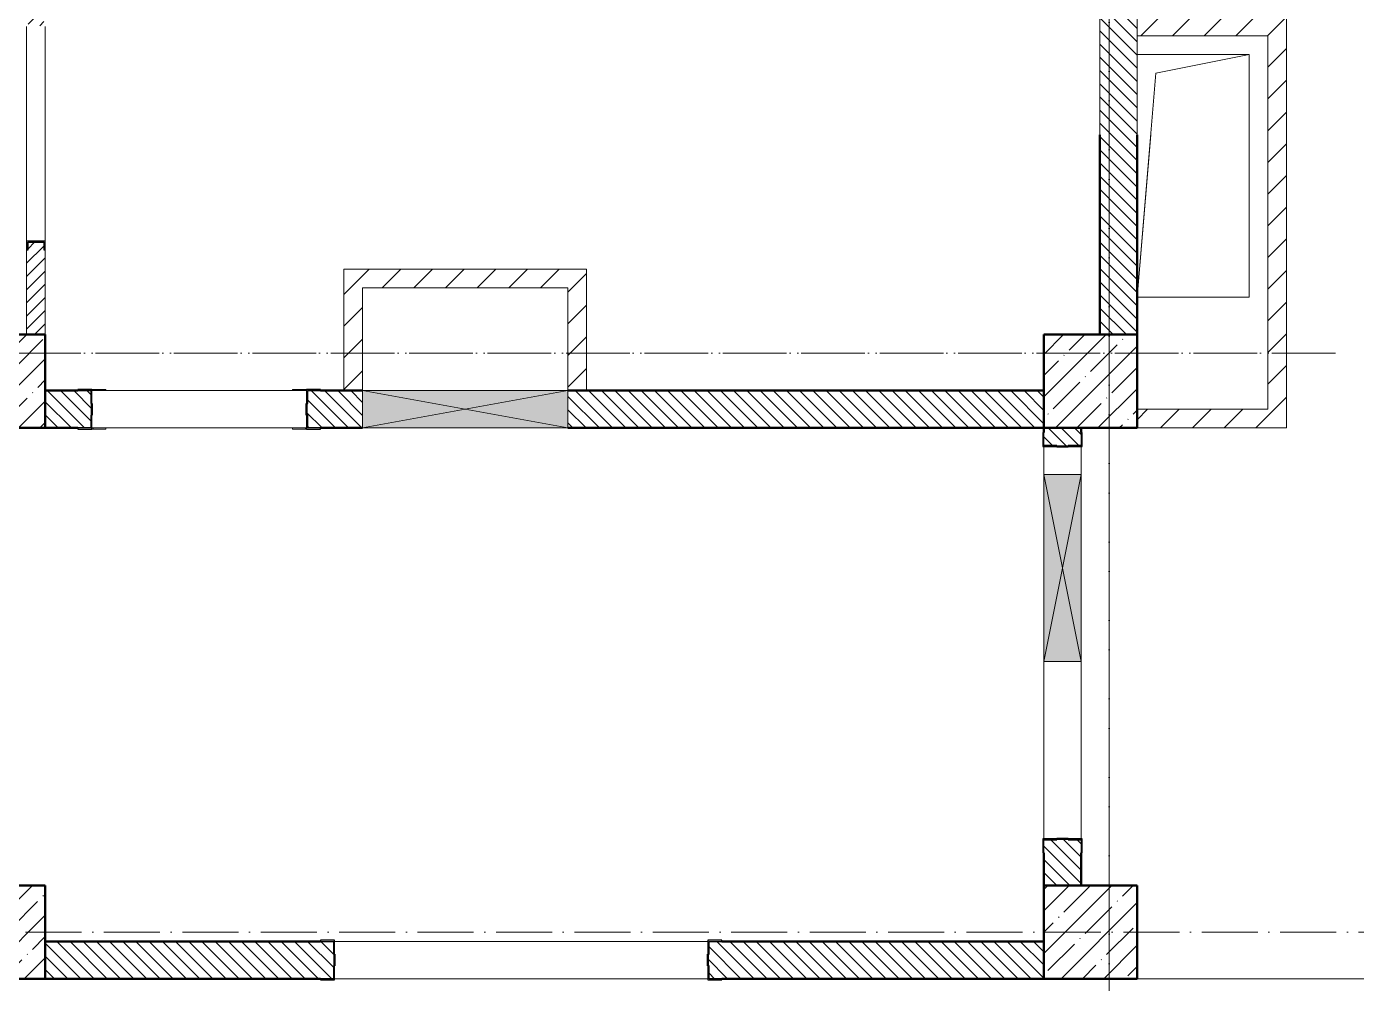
# Model space of a CAD drawing. Header units: millimetres. Extents: x -213536 to 1564669, y -45299 to 942238.
# Drawn here: x 67708 to 74833, y 501972 to 507097 of the extents above; entities that cross this region are included whole.
import ezdxf

# ---------------------------------------------------------------- set-up
doc = ezdxf.new("R2010")
doc.units = ezdxf.units.MM
doc.linetypes.add('50_200_ШТРИХ_1Т_ш5_п1_п1_', pattern=[700, 500, -100, 0, -100])
for name, color, linetype, lineweight in [('3.1) ЖБ окна 1.2 м', 102, 'Continuous', 30), ('A-DETL-GENF-OTLN', 7, 'Continuous', 9), ('A-FLOR-____-OTLN', 7, 'Continuous', 9), ('A-GENM-____-MCUT', 7, 'Continuous', 25), ('A-GENM-____-OTLN', 7, 'Continuous', 9), ('A-GENM-____-OTLN-1', 7, 'Continuous', 25), ('A-GLAZ-____-OTLN', 7, 'Continuous', 9), ('A-WALL-____-MCUT', 7, 'Continuous', 13), ('A-WALL-____-MCUT-2', 7, 'Continuous', 50), ('A-WALL-____-PATT-1', 7, 'Continuous', 9), ('A-WALL-FNSH-MCUT-1', 7, 'Continuous', 9), ('I-WALL-____-OTLN', 7, 'Continuous', 9), ('S-COLS-____-MCUT', 7, 'Continuous', 50), ('S-COLS-____-OTLN', 7, 'Continuous', 9), ('S-GRID-____-OTLN-1', 7, '50_200_ШТРИХ_1Т_ш5_п1_п1_', 9)]:
    doc.layers.add(name, color=color, linetype=linetype, lineweight=lineweight)
pattern_1 = [(45, (-89000, -46181.04), (-114.04925, 114.04925), []), (45, (-88885.95, -46181.04), (-114.04925, 114.04925), [201.613, -40.323, 3.353, -36.97])]
pattern_2 = [(45, (-83150, -46181.04), (-114.04925, 114.04925), []), (45, (-83035.95, -46181.04), (-114.04925, 114.04925), [201.613, -40.323, 3.353, -36.97])]
pattern_3 = [(135, (-15591.663, 459015.94), (-35.35534, -35.35534), [])]
pattern_4 = [(45, (-83150, -43231.04), (-114.04925, 114.04925), []), (45, (-83035.95, -43231.04), (-114.04925, 114.04925), [201.613, -40.323, 3.353, -36.97])]
pattern_5 = [(45, (-89000, -43231.04), (-114.04925, 114.04925), []), (45, (-88885.95, -43231.04), (-114.04925, 114.04925), [201.613, -40.323, 3.353, -36.97])]
pattern_6 = [(45, (-15591.66, 459015.94), (-84.85281, 84.85281), [])]
pattern_7 = [(135, (-15591.663, 459015.94), (-35.35534, -35.35534), [])]
pattern_8 = [(45, (-15591.66, 459015.94), (-84.85281, 84.85281), [])]

# ---------------------------------------------------------------- blocks, each defined once
blk = doc.blocks.new('BSC_Колонна _Прямоугольная - 500х500-V53-АР1_План отверстий 2 этажа в осях 1-64_Ю-ЯЯ')
at = {"layer": 'S-COLS-____-OTLN'}
h = blk.add_hatch(dxfattribs=at)
h.set_pattern_fill('FP_63', color=256, style=0, pattern_type=2)
h.set_pattern_definition(pattern_1)
h.paths.add_polyline_path([(-250, -250), (250, -250), (250, 250), (-250, 250)], flags=0)
at = {"layer": 'S-COLS-____-MCUT'}
for p, q in [((250, 250), (-250, 250)), ((-250, 250), (-250, -250)), ((250, -250), (250, 250)), ((-250, -250), (250, -250))]:
    blk.add_line(p, q, dxfattribs=at)
blk = doc.blocks.new('BSC_Колонна _Прямоугольная - 500х500-V54-АР1_План отверстий 2 этажа в осях 1-64_Ю-ЯЯ')
at = {"layer": 'S-COLS-____-OTLN'}
h = blk.add_hatch(dxfattribs=at)
h.set_pattern_fill('FP_64', color=256, style=0, pattern_type=2)
h.set_pattern_definition(pattern_2)
h.paths.add_polyline_path([(-250, -250), (250, -250), (250, 250), (-250, 250)], flags=0)
at = {"layer": 'S-COLS-____-MCUT'}
for p, q in [((250, 250), (-250, 250)), ((-250, 250), (-250, -250)), ((250, -250), (250, 250)), ((-250, -250), (250, -250))]:
    blk.add_line(p, q, dxfattribs=at)
blk = doc.blocks.new('BSC_Колонна _Прямоугольная - 500х500-V121-АР1_План отверстий 2 этажа в осях 1-64_Ю-ЯЯ')
at = {"layer": 'S-COLS-____-OTLN'}
h = blk.add_hatch(dxfattribs=at)
h.set_pattern_fill('FP_134', color=256, style=0, pattern_type=2)
h.set_pattern_definition(pattern_4)
h.paths.add_polyline_path([(-250, -250), (250, -250), (250, 250), (-250, 250)], flags=0)
at = {"layer": 'S-COLS-____-MCUT'}
for p, q in [((250, 250), (-250, 250)), ((-250, 250), (-250, -250)), ((250, -250), (250, 250)), ((-250, -250), (250, -250))]:
    blk.add_line(p, q, dxfattribs=at)
blk = doc.blocks.new('BSC_Колонна _Прямоугольная - 500х500-V122-АР1_План отверстий 2 этажа в осях 1-64_Ю-ЯЯ')
at = {"layer": 'S-COLS-____-OTLN'}
h = blk.add_hatch(dxfattribs=at)
h.set_pattern_fill('FP_135', color=256, style=0, pattern_type=2)
h.set_pattern_definition(pattern_5)
h.paths.add_polyline_path([(-250, -250), (250, -250), (250, 250), (-250, 250)], flags=0)
at = {"layer": 'S-COLS-____-MCUT'}
for p, q in [((250, 250), (-250, 250)), ((-250, 250), (-250, -250)), ((250, -250), (250, 250)), ((-250, -250), (250, -250))]:
    blk.add_line(p, q, dxfattribs=at)
blk = doc.blocks.new('154_Стойка_СКБ_Швеллер - СМ-2180_100-28278414-АР1_План отверстий 2 этажа в осях 1-64_Ю-ЯЯ')
at = {"layer": 'A-GENM-____-MCUT'}
for p, q in [((171, 50), (125, 50)), ((125, 50), (125, -50)), ((129.5, 42.4), (171, 42.4)), ((129.5, -42.4), (129.5, 42.4)), ((171, 42.4), (171, 50)), ((125, -50), (171, -50)), ((171, -42.4), (129.5, -42.4)), ((171, -50), (171, -42.4))]:
    blk.add_line(p, q, dxfattribs=at)
blk = doc.blocks.new('154_Стойка_СКБ_Уголок - СМ-2180_200-28268025-АР1_План отверстий 2 этажа в осях 1-64_Ю-ЯЯ')
at = {"layer": 'A-GENM-____-MCUT'}
for p, q in [((125, 156), (125, 81)), ((200, 156), (125, 156)), ((131, 81), (131, 150)), ((131, 150), (200, 150)), ((200, 150), (200, 156)), ((125, 81), (131, 81)), ((131, 19), (125, 19)), ((125, 19), (125, -56)), ((131, -50), (131, 19)), ((125, -56), (200, -56)), ((200, -50), (131, -50)), ((200, -56), (200, -50))]:
    blk.add_line(p, q, dxfattribs=at)
blk = doc.blocks.new('Фахверк_СКБ_Уголок - 200_3550-28267367-АР1_План отверстий 2 этажа в осях 1-64_Ю-ЯЯ')
at = {"layer": 'A-GENM-____-MCUT'}
for p, q in [((200, 156), (125, 156)), ((125, 156), (125, 81)), ((131, 81), (131, 150)), ((131, 150), (200, 150)), ((200, 150), (200, 156)), ((125, 81), (131, 81)), ((131, 19), (125, 19)), ((125, 19), (125, -56)), ((131, -50), (131, 19)), ((125, -56), (200, -56)), ((200, -50), (131, -50)), ((200, -56), (200, -50))]:
    blk.add_line(p, q, dxfattribs=at)
blk = doc.blocks.new('Фахверк_СКБ_Уголок - 200_3960_зеркало-28268689-АР1_План отверстий 2 этажа в осях 1-64_Ю-ЯЯ')
at = {"layer": 'A-GENM-____-MCUT'}
for p, q in [((200, 156), (125, 156)), ((125, 156), (125, 81)), ((131, 81), (131, 150)), ((131, 150), (200, 150)), ((200, 150), (200, 156)), ((125, 81), (131, 81)), ((131, 19), (125, 19)), ((125, 19), (125, -56)), ((131, -50), (131, 19)), ((125, -56), (200, -56)), ((200, -50), (131, -50)), ((200, -56), (200, -50))]:
    blk.add_line(p, q, dxfattribs=at)
blk = doc.blocks.new('Фахверк_СКБ_Уголок - 200_3960-28268576-АР1_План отверстий 2 этажа в осях 1-64_Ю-ЯЯ')
at = {"layer": 'A-GENM-____-MCUT'}
for p, q in [((200, 156), (125, 156)), ((125, 156), (125, 81)), ((131, 81), (131, 150)), ((131, 150), (200, 150)), ((200, 150), (200, 156)), ((125, 81), (131, 81)), ((131, 19), (125, 19)), ((125, 19), (125, -56)), ((131, -50), (131, 19)), ((125, -56), (200, -56)), ((200, -50), (131, -50)), ((200, -56), (200, -50))]:
    blk.add_line(p, q, dxfattribs=at)
blk = doc.blocks.new('AR_Отверстие прямоугольное _в плите_ - AR_Отверстие прямоугольное _в плите_-V180-АР1_План отверстий 2 этажа в осях 1-64_Ю-ЯЯ')
at = {"layer": 'A-GENM-____-OTLN'}
for p, q in [((300, 650), (-300, 650)), ((-200, 550), (300, 650)), ((300, -650), (300, 650)), ((-300, -650), (-200, 550)), ((-300, -650), (300, -650))]:
    blk.add_line(p, q, dxfattribs=at)
blk = doc.blocks.new('AR_Отверстие прямоугольное _в стене__БезПР - AR_Отверстие прямоугольное _в стене__БезПР-36789323-АР1_План отверстий 2 этажа в осях 1-64_Ю-ЯЯ')
at = {"layer": 'A-GLAZ-____-OTLN'}
blk.add_hatch(color=256, dxfattribs=at).paths.add_polyline_path([(-500, -100), (500, -100), (500, 100), (-500, 100)], flags=0)
at = {"layer": 'A-DETL-GENF-OTLN'}
for p, q in [((-500, -100), (-500, 100)), ((-500, 100), (500, 100)), ((500, 100), (-500, -100)), ((-500, 100), (500, -100)), ((500, 100), (-500, 100)), ((-500, 100), (-500, -100)), ((500, 100), (500, -100)), ((500, -100), (500, 100)), ((500, -100), (-500, -100)), ((-500, -100), (500, -100))]:
    blk.add_line(p, q, dxfattribs=at)
at = {"layer": 'A-GLAZ-____-OTLN'}
blk.add_line((500, 100), (-500, 100), dxfattribs=at)
blk = doc.blocks.new('AR_Отверстие прямоугольное _в стене__БезПР - AR_Отверстие прямоугольное _в стене__БезПР-36789527-АР1_План отверстий 2 этажа в осях 1-64_Ю-ЯЯ')
at = {"layer": 'A-GLAZ-____-OTLN'}
blk.add_hatch(color=256, dxfattribs=at).paths.add_polyline_path([(-550, 100), (-550, -100), (550, -100), (550, 100)], flags=0)
at = {"layer": 'A-DETL-GENF-OTLN'}
for p, q in [((-550, -100), (-550, 100)), ((-550, 100), (550, 100)), ((550, 100), (-550, -100)), ((-550, 100), (550, -100)), ((550, 100), (-550, 100)), ((-550, 100), (-550, -100)), ((550, 100), (550, -100)), ((550, -100), (550, 100)), ((550, -100), (-550, -100)), ((-550, -100), (550, -100))]:
    blk.add_line(p, q, dxfattribs=at)
at = {"layer": 'A-GLAZ-____-OTLN'}
blk.add_line((550, 100), (-550, 100), dxfattribs=at)
blk = doc.blocks.new('BSC_Колонна _Прямоугольная - 500х500-V80-АР1_План отверстий 2 этажа в осях 1-64_А-ГГ')
at = {"layer": 'S-COLS-____-OTLN'}
h = blk.add_hatch(dxfattribs=at)
h.set_pattern_fill('FP_109', color=256, style=0, pattern_type=2)
h.set_pattern_definition(pattern_1)
h.paths.add_polyline_path([(-250, -250), (250, -250), (250, 250), (-250, 250)], flags=0)
at = {"layer": 'S-COLS-____-MCUT'}
for p, q in [((250, 250), (-250, 250)), ((-250, 250), (-250, -250)), ((250, -250), (250, 250)), ((-250, -250), (250, -250))]:
    blk.add_line(p, q, dxfattribs=at)
blk = doc.blocks.new('BSC_Колонна _Прямоугольная - 500х500-V81-АР1_План отверстий 2 этажа в осях 1-64_А-ГГ')
at = {"layer": 'S-COLS-____-OTLN'}
h = blk.add_hatch(dxfattribs=at)
h.set_pattern_fill('FP_110', color=256, style=0, pattern_type=2)
h.set_pattern_definition(pattern_2)
h.paths.add_polyline_path([(-250, -250), (250, -250), (250, 250), (-250, 250)], flags=0)
at = {"layer": 'S-COLS-____-MCUT'}
for p, q in [((250, 250), (-250, 250)), ((-250, 250), (-250, -250)), ((250, -250), (250, 250)), ((-250, -250), (250, -250))]:
    blk.add_line(p, q, dxfattribs=at)
blk = doc.blocks.new('BSC_Колонна _Прямоугольная - 500х500-V125-АР1_План отверстий 2 этажа в осях 1-64_А-ГГ')
at = {"layer": 'S-COLS-____-OTLN'}
h = blk.add_hatch(dxfattribs=at)
h.set_pattern_fill('FP_155', color=256, style=0, pattern_type=2)
h.set_pattern_definition(pattern_4)
h.paths.add_polyline_path([(-250, -250), (250, -250), (250, 250), (-250, 250)], flags=0)
at = {"layer": 'S-COLS-____-MCUT'}
for p, q in [((250, 250), (-250, 250)), ((-250, 250), (-250, -250)), ((250, -250), (250, 250)), ((-250, -250), (250, -250))]:
    blk.add_line(p, q, dxfattribs=at)
blk = doc.blocks.new('BSC_Колонна _Прямоугольная - 500х500-V126-АР1_План отверстий 2 этажа в осях 1-64_А-ГГ')
at = {"layer": 'S-COLS-____-OTLN'}
h = blk.add_hatch(dxfattribs=at)
h.set_pattern_fill('FP_156', color=256, style=0, pattern_type=2)
h.set_pattern_definition(pattern_5)
h.paths.add_polyline_path([(-250, -250), (250, -250), (250, 250), (-250, 250)], flags=0)
at = {"layer": 'S-COLS-____-MCUT'}
for p, q in [((250, 250), (-250, 250)), ((-250, 250), (-250, -250)), ((250, -250), (250, 250)), ((-250, -250), (250, -250))]:
    blk.add_line(p, q, dxfattribs=at)
blk = doc.blocks.new('154_Стойка_СКБ_Швеллер - СМ-2180_100-28278414-АР1_План отверстий 2 этажа в осях 1-64_А-ГГ')
at = {"layer": 'A-GENM-____-MCUT'}
for p, q in [((171, 50), (125, 50)), ((125, 50), (125, -50)), ((129.5, 42.4), (171, 42.4)), ((129.5, -42.4), (129.5, 42.4)), ((171, 42.4), (171, 50)), ((125, -50), (171, -50)), ((171, -42.4), (129.5, -42.4)), ((171, -50), (171, -42.4))]:
    blk.add_line(p, q, dxfattribs=at)
blk = doc.blocks.new('154_Стойка_СКБ_Уголок - СМ-2180_200-28268025-АР1_План отверстий 2 этажа в осях 1-64_А-ГГ')
at = {"layer": 'A-GENM-____-MCUT'}
for p, q in [((125, 156), (125, 81)), ((200, 156), (125, 156)), ((131, 81), (131, 150)), ((131, 150), (200, 150)), ((200, 150), (200, 156)), ((125, 81), (131, 81)), ((131, 19), (125, 19)), ((125, 19), (125, -56)), ((131, -50), (131, 19)), ((125, -56), (200, -56)), ((200, -50), (131, -50)), ((200, -56), (200, -50))]:
    blk.add_line(p, q, dxfattribs=at)
blk = doc.blocks.new('Стойка_Влож_Уголок_Опорный - Уголок-28213941-АР1_План отверстий 2 этажа в осях 1-64_А-ГГ')
at = {"layer": 'A-GENM-____-OTLN'}
for p, q in [((-212, -6), (-212, 0)), ((0, 0), (0, -6)), ((-212, -75), (-212, -6)), ((-212, -6), (-206, -6)), ((-6, -6), (0, -6)), ((0, -6), (0, -75)), ((-212, -75), (-206, -75)), ((-6, -75), (0, -75))]:
    blk.add_line(p, q, dxfattribs=at)
blk = doc.blocks.new('Фахверк_СКБ_Уголок - 200_3550-28267367-АР1_План отверстий 2 этажа в осях 1-64_А-ГГ')
at = {"layer": 'A-GENM-____-MCUT'}
for p, q in [((200, 156), (125, 156)), ((125, 156), (125, 81)), ((131, 81), (131, 150)), ((131, 150), (200, 150)), ((200, 150), (200, 156)), ((125, 81), (131, 81)), ((131, 19), (125, 19)), ((125, 19), (125, -56)), ((131, -50), (131, 19)), ((125, -56), (200, -56)), ((200, -50), (131, -50)), ((200, -56), (200, -50))]:
    blk.add_line(p, q, dxfattribs=at)
blk = doc.blocks.new('Фахверк_СКБ_Уголок - 200_3960_зеркало-28268689-АР1_План отверстий 2 этажа в осях 1-64_А-ГГ')
at = {"layer": 'A-GENM-____-MCUT'}
for p, q in [((200, 156), (125, 156)), ((125, 156), (125, 81)), ((131, 81), (131, 150)), ((131, 150), (200, 150)), ((200, 150), (200, 156)), ((125, 81), (131, 81)), ((131, 19), (125, 19)), ((125, 19), (125, -56)), ((131, -50), (131, 19)), ((125, -56), (200, -56)), ((200, -50), (131, -50)), ((200, -56), (200, -50))]:
    blk.add_line(p, q, dxfattribs=at)
blk = doc.blocks.new('Фахверк_СКБ_Уголок - 200_3960-28268576-АР1_План отверстий 2 этажа в осях 1-64_А-ГГ')
at = {"layer": 'A-GENM-____-MCUT'}
for p, q in [((200, 156), (125, 156)), ((125, 156), (125, 81)), ((131, 81), (131, 150)), ((131, 150), (200, 150)), ((200, 150), (200, 156)), ((125, 81), (131, 81)), ((131, 19), (125, 19)), ((125, 19), (125, -56)), ((131, -50), (131, 19)), ((125, -56), (200, -56)), ((200, -50), (131, -50)), ((200, -56), (200, -50))]:
    blk.add_line(p, q, dxfattribs=at)
blk = doc.blocks.new('AR_Отверстие прямоугольное _в плите_ - AR_Отверстие прямоугольное _в плите_-30552544-АР1_План отверстий 2 этажа в осях 1-64_А-ГГ')
at = {"layer": 'A-GENM-____-OTLN'}
for p, q in [((-300, -650), (-227.5, 220.1)), ((300, -650), (300, 220.1)), ((-300, -650), (300, -650))]:
    blk.add_line(p, q, dxfattribs=at)
blk = doc.blocks.new('AR_Отверстие прямоугольное _в стене__БезПР - AR_Отверстие прямоугольное _в стене__БезПР-36789323-АР1_План отверстий 2 этажа в осях 1-64_А-ГГ')
at = {"layer": 'A-GLAZ-____-OTLN'}
blk.add_hatch(color=256, dxfattribs=at).paths.add_polyline_path([(-500, -100), (500, -100), (500, 100), (-500, 100)], flags=0)
at = {"layer": 'A-DETL-GENF-OTLN'}
for p, q in [((-500, -100), (-500, 100)), ((-500, 100), (500, 100)), ((500, 100), (-500, -100)), ((-500, 100), (500, -100)), ((500, 100), (-500, 100)), ((-500, 100), (-500, -100)), ((500, 100), (500, -100)), ((500, -100), (500, 100)), ((500, -100), (-500, -100)), ((-500, -100), (500, -100))]:
    blk.add_line(p, q, dxfattribs=at)
at = {"layer": 'A-GLAZ-____-OTLN'}
blk.add_line((500, 100), (-500, 100), dxfattribs=at)
blk = doc.blocks.new('AR_Отверстие прямоугольное _в стене__БезПР - AR_Отверстие прямоугольное _в стене__БезПР-36789527-АР1_План отверстий 2 этажа в осях 1-64_А-ГГ')
at = {"layer": 'A-GLAZ-____-OTLN'}
blk.add_hatch(color=256, dxfattribs=at).paths.add_polyline_path([(-550, 100), (-550, -100), (550, -100), (550, 100)], flags=0)
at = {"layer": 'A-DETL-GENF-OTLN'}
for p, q in [((-550, -100), (-550, 100)), ((-550, 100), (550, 100)), ((550, 100), (-550, -100)), ((-550, 100), (550, -100)), ((550, 100), (-550, 100)), ((-550, 100), (-550, -100)), ((550, 100), (550, -100)), ((550, -100), (550, 100)), ((550, -100), (-550, -100)), ((-550, -100), (550, -100))]:
    blk.add_line(p, q, dxfattribs=at)
at = {"layer": 'A-GLAZ-____-OTLN'}
blk.add_line((550, 100), (-550, 100), dxfattribs=at)
blk = doc.blocks.new('2этаж')
at = {"layer": 'S-GRID-____-OTLN-1', "color": 251, "ltscale": 0.6, "true_color": 0x636466}
for p, q in [((73508.3, 549908.8), (73508.3, 498997)), ((73508.3, 508896.9), (73508.3, 454533.3)), ((51735.1, 505347), (74727.1, 505347)), ((53374.4, 505347), (74727.1, 505347)), ((58880.7, 502247), (88334.7, 502247)), ((58880.7, 502247), (88334.7, 502247))]:
    blk.add_line(p, q, dxfattribs=at)

msp = doc.modelspace()

# ---------------------------------------------------------------- hatches: boundary and pattern name
at = {"layer": 'A-WALL-____-PATT-1'}
h = msp.add_hatch(dxfattribs=at)
h.set_pattern_fill('FP_5', color=256, style=0, pattern_type=2)
h.set_pattern_definition([(45, (-15591.663, 459015.94), (-35.35534, 35.35534), [])])
h.paths.add_polyline_path([(67715.9, 505447), (67808.3, 505447), (67808.3, 505901), (67800.7, 505901), (67800.7, 505942.5), (67715.9, 505942.5), (67715.9, 505901), (67708.3, 505901), (67708.3, 505447)], flags=0)
h.paths.add_polyline_path([(67715.9, 507101.5), (67800.7, 507101.5), (67800.7, 507143), (67808.3, 507143), (67808.3, 507751), (67800.7, 507751), (67800.7, 507792.5), (67715.9, 507792.5), (67715.9, 507751), (67708.3, 507751), (67708.3, 507143), (67715.9, 507143)], flags=0)
h.paths.add_polyline_path([(67805.3, 508950), (67805.5, 508997), (67808.3, 508997), (67808.3, 510697), (67708.3, 510697), (67708.3, 508997), (67711.3, 508997), (67711.3, 508950)], flags=0)
h = msp.add_hatch(dxfattribs=at)
h.set_pattern_fill('FP_6', color=256, style=0, pattern_type=2)
h.set_pattern_definition(pattern_3)
h.paths.add_polyline_path([(73658.3, 505447), (73658.3, 510697), (73458.3, 510697), (73458.3, 505447)], flags=0)
h = msp.add_hatch(dxfattribs=at)
h.set_pattern_fill('FP_4', color=256, style=0, pattern_type=2)
h.set_pattern_definition(pattern_6)
h.paths.add_polyline_path([(74358.3, 507047), (74358.3, 507147), (73658.3, 507147), (73658.3, 507047)], flags=0)
h = msp.add_hatch(dxfattribs=at)
h.set_pattern_fill('FP_4', color=256, style=0, pattern_type=2)
h.set_pattern_definition(pattern_6)
h.paths.add_polyline_path([(74358.3, 505047), (74458.3, 505047), (74458.3, 507147), (74358.3, 507147), (74358.3, 506554.1)], flags=0)
h = msp.add_hatch(dxfattribs=at)
h.set_pattern_fill('FP_6', color=256, style=0, pattern_type=2)
h.set_pattern_definition(pattern_7)
h.paths.add_polyline_path([(73658.3, 505447), (73658.3, 506517.1), (73458.3, 506517.1), (73458.3, 505447)], flags=0)
h = msp.add_hatch(dxfattribs=at)
h.set_pattern_fill('FP_4', color=256, style=0, pattern_type=2)
h.set_pattern_definition(pattern_8)
h.paths.add_polyline_path([(74458.3, 505047), (74458.3, 506517.1), (74358.3, 506517.1), (74358.3, 505047)], flags=0)
h = msp.add_hatch(dxfattribs=at)
h.set_pattern_fill('FP_5', color=256, style=0, pattern_type=2)
h.set_pattern_definition([(45, (-15591.663, 459015.94), (-35.35534, 35.35534), [])])
h.paths.add_polyline_path([(67808.3, 505447), (67808.3, 505901), (67800.7, 505901), (67800.7, 505942.5), (67715.9, 505942.5), (67715.9, 505901), (67708.3, 505901), (67708.3, 505447), (67800.7, 505447)], flags=0)
h = msp.add_hatch(dxfattribs=at)
h.set_pattern_fill('FP_4', color=256, style=0, pattern_type=2)
h.set_pattern_definition(pattern_6)
h.paths.add_polyline_path([(69408.3, 505697), (70708.3, 505697), (70708.3, 505797), (69408.3, 505797)], flags=0)
h = msp.add_hatch(dxfattribs=at)
h.set_pattern_fill('FP_4', color=256, style=0, pattern_type=2)
h.set_pattern_definition(pattern_8)
h.paths.add_polyline_path([(69408.3, 505697), (70708.3, 505697), (70708.3, 505797), (69408.3, 505797)], flags=0)
h = msp.add_hatch(dxfattribs=at)
h.set_pattern_fill('FP_4', color=256, style=0, pattern_type=2)
h.set_pattern_definition(pattern_6)
h.paths.add_polyline_path([(69508.3, 505147), (69508.3, 505697), (69408.3, 505697), (69408.3, 505147)], flags=0)
h = msp.add_hatch(dxfattribs=at)
h.set_pattern_fill('FP_4', color=256, style=0, pattern_type=2)
h.set_pattern_definition(pattern_8)
h.paths.add_polyline_path([(69508.3, 505147), (69508.3, 505697), (69408.3, 505697), (69408.3, 505147)], flags=0)
h = msp.add_hatch(dxfattribs=at)
h.set_pattern_fill('FP_4', color=256, style=0, pattern_type=2)
h.set_pattern_definition(pattern_6)
h.paths.add_polyline_path([(70608.3, 505147), (70708.3, 505147), (70708.3, 505697), (70608.3, 505697)], flags=0)
h = msp.add_hatch(dxfattribs=at)
h.set_pattern_fill('FP_4', color=256, style=0, pattern_type=2)
h.set_pattern_definition(pattern_8)
h.paths.add_polyline_path([(70608.3, 505147), (70708.3, 505147), (70708.3, 505697), (70608.3, 505697)], flags=0)
h = msp.add_hatch(dxfattribs=at)
h.set_pattern_fill('FP_6', color=256, style=0, pattern_type=2)
h.set_pattern_definition(pattern_3)
h.paths.add_polyline_path([(73158.3, 504947), (73158.3, 505147), (70608.3, 505147), (70608.3, 504947), (72768.2, 504947)], flags=0)
h.paths.add_polyline_path([(67983.3, 504947), (68052.3, 504947), (68052.3, 505016), (68058.3, 505016), (68058.3, 505078), (68052.3, 505078), (68052.3, 505147), (67808.3, 505147), (67808.3, 504947), (67852.3, 504947)], flags=0)
h.paths.add_polyline_path([(69283.3, 504947), (69508.3, 504947), (69508.3, 505147), (69214.3, 505147), (69214.3, 505078), (69208.3, 505078), (69208.3, 505016), (69214.3, 505016), (69214.3, 504947), (69233.2, 504947)], flags=0)
h = msp.add_hatch(dxfattribs=at)
h.set_pattern_fill('FP_6', color=256, style=0, pattern_type=2)
h.set_pattern_definition(pattern_7)
h.paths.add_polyline_path([(73158.3, 504947), (73158.3, 505147), (70608.3, 505147), (70608.3, 504947), (72767.9, 504947)], flags=0)
h.paths.add_polyline_path([(69508.3, 504947), (69508.3, 505147), (69214.3, 505147), (69214.3, 505078), (69208.3, 505078), (69208.3, 505016), (69214.3, 505016), (69214.3, 504947), (69283.3, 504947)], flags=0)
h.paths.add_polyline_path([(67983.3, 504947), (68052.3, 504947), (68052.3, 505016), (68058.3, 505016), (68058.3, 505078), (68052.3, 505078), (68052.3, 505147), (67808.3, 505147), (67808.3, 504947)], flags=0)
h = msp.add_hatch(dxfattribs=at)
h.set_pattern_fill('FP_4', color=256, style=0, pattern_type=2)
h.set_pattern_definition(pattern_6)
h.paths.add_polyline_path([(73658.3, 504947), (74458.3, 504947), (74458.3, 505047), (73658.3, 505047)], flags=0)
h = msp.add_hatch(dxfattribs=at)
h.set_pattern_fill('FP_4', color=256, style=0, pattern_type=2)
h.set_pattern_definition(pattern_8)
h.paths.add_polyline_path([(73658.3, 504947), (74458.3, 504947), (74458.3, 505047), (73658.3, 505047)], flags=0)
h = msp.add_hatch(dxfattribs=at)
h.set_pattern_fill('FP_6', color=256, style=0, pattern_type=2)
h.set_pattern_definition(pattern_3)
h.paths.add_polyline_path([(73158.3, 502497), (73358.3, 502497), (73358.3, 502741), (73289.3, 502741), (73289.3, 502747), (73227.3, 502747), (73227.3, 502741), (73158.3, 502741), (73158.3, 502672)], flags=0)
h.paths.add_polyline_path([(73227.3, 504847), (73289.3, 504847), (73289.3, 504853), (73358.3, 504853), (73358.3, 504947), (73158.3, 504947), (73158.3, 504853), (73227.3, 504853)], flags=0)
h = msp.add_hatch(dxfattribs=at)
h.set_pattern_fill('FP_6', color=256, style=0, pattern_type=2)
h.set_pattern_definition(pattern_7)
h.paths.add_polyline_path([(73358.3, 502497), (73358.3, 502741), (73289.3, 502741), (73289.3, 502747), (73227.3, 502747), (73227.3, 502741), (73158.3, 502741), (73158.3, 502497)], flags=0)
h.paths.add_polyline_path([(73289.3, 504847), (73289.3, 504853), (73358.3, 504853), (73358.3, 504947), (73158.3, 504947), (73158.3, 504853), (73227.3, 504853), (73227.3, 504847)], flags=0)
h = msp.add_hatch(dxfattribs=at)
h.set_pattern_fill('FP_6', color=256, style=0, pattern_type=2)
h.set_pattern_definition(pattern_3)
h.paths.add_polyline_path([(72768.2, 501997), (73158.3, 501997), (73158.3, 502197), (71364.3, 502197), (71364.3, 502128), (71358.3, 502128), (71358.3, 502066), (71364.3, 502066), (71364.3, 501997), (71433.3, 501997)], flags=0)
h.paths.add_polyline_path([(69352.3, 501997), (69352.3, 502066), (69358.3, 502066), (69358.3, 502128), (69352.3, 502128), (69352.3, 502197), (67808.3, 502197), (67808.3, 501997), (69283.3, 501997)], flags=0)
h = msp.add_hatch(dxfattribs=at)
h.set_pattern_fill('FP_6', color=256, style=0, pattern_type=2)
h.set_pattern_definition(pattern_7)
h.paths.add_polyline_path([(72767.9, 501997), (73158.3, 501997), (73158.3, 502197), (71364.3, 502197), (71364.3, 502128), (71358.3, 502128), (71358.3, 502066), (71364.3, 502066), (71364.3, 501997), (71433.3, 501997)], flags=0)
h.paths.add_polyline_path([(69232.9, 501997), (69352.3, 501997), (69352.3, 502066), (69358.3, 502066), (69358.3, 502128), (69352.3, 502128), (69352.3, 502197), (67808.3, 502197), (67808.3, 501997)], flags=0)

# ---------------------------------------------------------------- linework, layer by layer
at = {"layer": 'A-FLOR-____-OTLN'}
for p, q in [((73658.3, 506947), (74258.3, 506947)), ((74258.3, 506947), (74258.3, 505647)), ((74258.3, 506517.1), (74258.3, 505647)), ((74258.3, 505647), (73658.3, 505647)), ((74258.3, 505647), (73658.3, 505647)), ((73658.3, 501997), (77108.3, 501997)), ((73658.3, 501997), (77108.3, 501997))]:
    msp.add_line(p, q, dxfattribs=at)
at = {"layer": 'A-WALL-____-MCUT'}
for p, q in [((73458.3, 510697), (73458.3, 505447)), ((73658.3, 505447), (73658.3, 510697)), ((67983.3, 505147), (67808.3, 505147)), ((69508.3, 505147), (69283.3, 505147)), ((73158.3, 505147), (70608.3, 505147)), ((68058.3, 505016), (68058.3, 505078)), ((69208.3, 505078), (69208.3, 505016)), ((67808.3, 504947), (67983.3, 504947)), ((69283.3, 504947), (69508.3, 504947)), ((70608.3, 504947), (73158.3, 504947)), ((73158.3, 504947), (73158.3, 504922)), ((73358.3, 504922), (73358.3, 504947)), ((73227.3, 504847), (73289.3, 504847)), ((73289.3, 502747), (73227.3, 502747)), ((73158.3, 502672), (73158.3, 502497)), ((73358.3, 502497), (73358.3, 502672)), ((69283.3, 502197), (67808.3, 502197)), ((69358.3, 502066), (69358.3, 502128)), ((71358.3, 502128), (71358.3, 502066)), ((73158.3, 502197), (71433.3, 502197)), ((67808.3, 501997), (69283.3, 501997)), ((71433.3, 501997), (73158.3, 501997))]:
    msp.add_line(p, q, dxfattribs=at)
at = {"layer": 'A-WALL-____-MCUT-2'}
for p, q in [((73458.3, 506517.1), (73458.3, 505447)), ((73658.3, 505447), (73658.3, 506517.1)), ((67983.3, 505147), (67808.3, 505147)), ((69508.3, 505147), (69283.3, 505147)), ((73158.3, 505147), (70608.3, 505147)), ((68058.3, 505016), (68058.3, 505078)), ((69208.3, 505078), (69208.3, 505016)), ((67808.3, 504947), (67983.3, 504947)), ((69283.3, 504947), (69508.3, 504947)), ((70608.3, 504947), (73158.3, 504947)), ((73158.3, 504947), (73158.3, 504922)), ((73358.3, 504922), (73358.3, 504947)), ((73227.3, 504847), (73289.3, 504847)), ((73289.3, 502747), (73227.3, 502747)), ((73158.3, 502672), (73158.3, 502497)), ((73358.3, 502497), (73358.3, 502672)), ((69283.3, 502197), (67808.3, 502197)), ((69358.3, 502066), (69358.3, 502128)), ((71358.3, 502128), (71358.3, 502066)), ((73158.3, 502197), (71433.3, 502197)), ((67808.3, 501997), (69283.3, 501997)), ((71433.3, 501997), (73158.3, 501997))]:
    msp.add_line(p, q, dxfattribs=at)
at = {"layer": 'A-WALL-FNSH-MCUT-1'}
for p, q in [((74458.3, 504947), (74458.3, 507147)), ((73658.3, 507047), (74358.3, 507047)), ((74358.3, 507047), (74358.3, 505047)), ((74358.3, 506517.1), (74358.3, 505047)), ((74458.3, 504947), (74458.3, 506517.1)), ((67708.3, 505901), (67708.3, 505447)), ((67708.3, 505901), (67708.3, 505447)), ((67808.3, 505447), (67808.3, 505901)), ((67808.3, 505447), (67808.3, 505901)), ((70708.3, 505797), (69408.3, 505797)), ((69408.3, 505797), (69408.3, 505147)), ((70708.3, 505797), (69408.3, 505797)), ((69408.3, 505797), (69408.3, 505147)), ((70708.3, 505147), (70708.3, 505797)), ((70708.3, 505147), (70708.3, 505797)), ((69508.3, 505697), (70608.3, 505697)), ((69508.3, 505147), (69508.3, 505697)), ((69508.3, 505697), (70608.3, 505697)), ((69508.3, 505147), (69508.3, 505697)), ((70608.3, 505697), (70608.3, 505147)), ((70608.3, 505697), (70608.3, 505147)), ((69508.3, 505147), (69508.3, 505147)), ((69508.3, 505147), (69508.3, 505147)), ((70608.3, 505147), (70608.3, 505147)), ((70608.3, 505147), (70608.3, 505147)), ((74358.3, 505047), (73658.3, 505047)), ((74358.3, 505047), (73658.3, 505047)), ((73658.3, 504947), (74458.3, 504947)), ((73658.3, 504947), (74458.3, 504947))]:
    msp.add_line(p, q, dxfattribs=at)
at = {"layer": 'I-WALL-____-OTLN'}
for p, q in [((67708.3, 505947), (67708.3, 507097)), ((67808.3, 507097), (67808.3, 505947)), ((67708.3, 505947), (67708.3, 506517.1)), ((67808.3, 506517.1), (67808.3, 505947)), ((68058.3, 505147), (69208.3, 505147)), ((68058.3, 505147), (69208.3, 505147)), ((69208.3, 504947), (68058.3, 504947)), ((69208.3, 504947), (68058.3, 504947)), ((73158.3, 504697), (73158.3, 504847)), ((73158.3, 504697), (73158.3, 504847)), ((73358.3, 504847), (73358.3, 504697)), ((73358.3, 504847), (73358.3, 504697)), ((73158.3, 502747), (73158.3, 503697)), ((73158.3, 502747), (73158.3, 503697)), ((73358.3, 503697), (73358.3, 502747)), ((73358.3, 503697), (73358.3, 502747)), ((69358.3, 502197), (71358.3, 502197)), ((69358.3, 502197), (71358.3, 502197)), ((71358.3, 501997), (69358.3, 501997)), ((71358.3, 501997), (69358.3, 501997))]:
    msp.add_line(p, q, dxfattribs=at)

# ---------------------------------------------------------------- block references
at = {"layer": '3.1) ЖБ окна 1.2 м'}
msp.add_blockref('2этаж', (0, 0), dxfattribs=at)
at = {"layer": 'A-GENM-____-OTLN'}
for name in ['AR_Отверстие прямоугольное _в плите_ - AR_Отверстие прямоугольное _в плите_-V180-АР1_План отверстий 2 этажа в осях 1-64_Ю-ЯЯ', 'AR_Отверстие прямоугольное _в плите_ - AR_Отверстие прямоугольное _в плите_-30552544-АР1_План отверстий 2 этажа в осях 1-64_А-ГГ']:
    msp.add_blockref(name, (73958.3, 506297), dxfattribs=at)
for p, rotation in [((68058.3, 505153), 89.99999999999955), ((69208.3, 504941), 269.9999999999995)]:
    msp.add_blockref('Стойка_Влож_Уголок_Опорный - Уголок-28213941-АР1_План отверстий 2 этажа в осях 1-64_А-ГГ', p, dxfattribs=dict(at, rotation=rotation))
at = {"layer": 'A-GENM-____-OTLN-1'}
for name, p, rotation in [('154_Стойка_СКБ_Швеллер - СМ-2180_100-28278414-АР1_План отверстий 2 этажа в осях 1-64_Ю-ЯЯ', (67758.3, 506072), 270), ('154_Стойка_СКБ_Швеллер - СМ-2180_100-28278414-АР1_План отверстий 2 этажа в осях 1-64_А-ГГ', (67758.3, 506072), 270), ('154_Стойка_СКБ_Уголок - СМ-2180_200-28268025-АР1_План отверстий 2 этажа в осях 1-64_Ю-ЯЯ', (68183.3, 505097), 180), ('154_Стойка_СКБ_Уголок - СМ-2180_200-28268025-АР1_План отверстий 2 этажа в осях 1-64_А-ГГ', (68183.3, 505097), 180), ('Фахверк_СКБ_Уголок - 200_3960_зеркало-28268689-АР1_План отверстий 2 этажа в осях 1-64_Ю-ЯЯ', (73308.3, 504722), 90), ('Фахверк_СКБ_Уголок - 200_3960_зеркало-28268689-АР1_План отверстий 2 этажа в осях 1-64_А-ГГ', (73308.3, 504722), 90), ('Фахверк_СКБ_Уголок - 200_3960-28268576-АР1_План отверстий 2 этажа в осях 1-64_Ю-ЯЯ', (73208.3, 502872), 270), ('Фахверк_СКБ_Уголок - 200_3960-28268576-АР1_План отверстий 2 этажа в осях 1-64_А-ГГ', (73208.3, 502872), 270), ('Фахверк_СКБ_Уголок - 200_3550-28267367-АР1_План отверстий 2 этажа в осях 1-64_Ю-ЯЯ', (69483.3, 502147), 180), ('Фахверк_СКБ_Уголок - 200_3550-28267367-АР1_План отверстий 2 этажа в осях 1-64_А-ГГ', (69483.3, 502147), 180)]:
    msp.add_blockref(name, p, dxfattribs=dict(at, rotation=rotation))
for name, p in [('154_Стойка_СКБ_Уголок - СМ-2180_200-28268025-АР1_План отверстий 2 этажа в осях 1-64_Ю-ЯЯ', (69083.3, 504997)), ('154_Стойка_СКБ_Уголок - СМ-2180_200-28268025-АР1_План отверстий 2 этажа в осях 1-64_А-ГГ', (69083.3, 504997)), ('154_Стойка_СКБ_Уголок - СМ-2180_200-28268025-АР1_План отверстий 2 этажа в осях 1-64_Ю-ЯЯ', (71233.3, 502047)), ('154_Стойка_СКБ_Уголок - СМ-2180_200-28268025-АР1_План отверстий 2 этажа в осях 1-64_А-ГГ', (71233.3, 502047))]:
    msp.add_blockref(name, p, dxfattribs=at)
at = {"layer": 'A-GLAZ-____-OTLN'}
for name, p, rotation in [('AR_Отверстие прямоугольное _в стене__БезПР - AR_Отверстие прямоугольное _в стене__БезПР-36789527-АР1_План отверстий 2 этажа в осях 1-64_Ю-ЯЯ', (70058.3, 505047), 180), ('AR_Отверстие прямоугольное _в стене__БезПР - AR_Отверстие прямоугольное _в стене__БезПР-36789527-АР1_План отверстий 2 этажа в осях 1-64_А-ГГ', (70058.3, 505047), 180), ('AR_Отверстие прямоугольное _в стене__БезПР - AR_Отверстие прямоугольное _в стене__БезПР-36789323-АР1_План отверстий 2 этажа в осях 1-64_Ю-ЯЯ', (73258.3, 504197), 90), ('AR_Отверстие прямоугольное _в стене__БезПР - AR_Отверстие прямоугольное _в стене__БезПР-36789323-АР1_План отверстий 2 этажа в осях 1-64_А-ГГ', (73258.3, 504197), 90)]:
    msp.add_blockref(name, p, dxfattribs=dict(at, rotation=rotation))
at = {"layer": 'S-COLS-____-OTLN'}
for name, p in [('BSC_Колонна _Прямоугольная - 500х500-V54-АР1_План отверстий 2 этажа в осях 1-64_Ю-ЯЯ', (67558.3, 505197)), ('BSC_Колонна _Прямоугольная - 500х500-V81-АР1_План отверстий 2 этажа в осях 1-64_А-ГГ', (67558.3, 505197)), ('BSC_Колонна _Прямоугольная - 500х500-V53-АР1_План отверстий 2 этажа в осях 1-64_Ю-ЯЯ', (73408.3, 505197)), ('BSC_Колонна _Прямоугольная - 500х500-V80-АР1_План отверстий 2 этажа в осях 1-64_А-ГГ', (73408.3, 505197)), ('BSC_Колонна _Прямоугольная - 500х500-V121-АР1_План отверстий 2 этажа в осях 1-64_Ю-ЯЯ', (67558.3, 502247)), ('BSC_Колонна _Прямоугольная - 500х500-V125-АР1_План отверстий 2 этажа в осях 1-64_А-ГГ', (67558.3, 502247)), ('BSC_Колонна _Прямоугольная - 500х500-V122-АР1_План отверстий 2 этажа в осях 1-64_Ю-ЯЯ', (73408.3, 502247)), ('BSC_Колонна _Прямоугольная - 500х500-V126-АР1_План отверстий 2 этажа в осях 1-64_А-ГГ', (73408.3, 502247))]:
    msp.add_blockref(name, p, dxfattribs=at)

doc.saveas('drawing.dxf')
